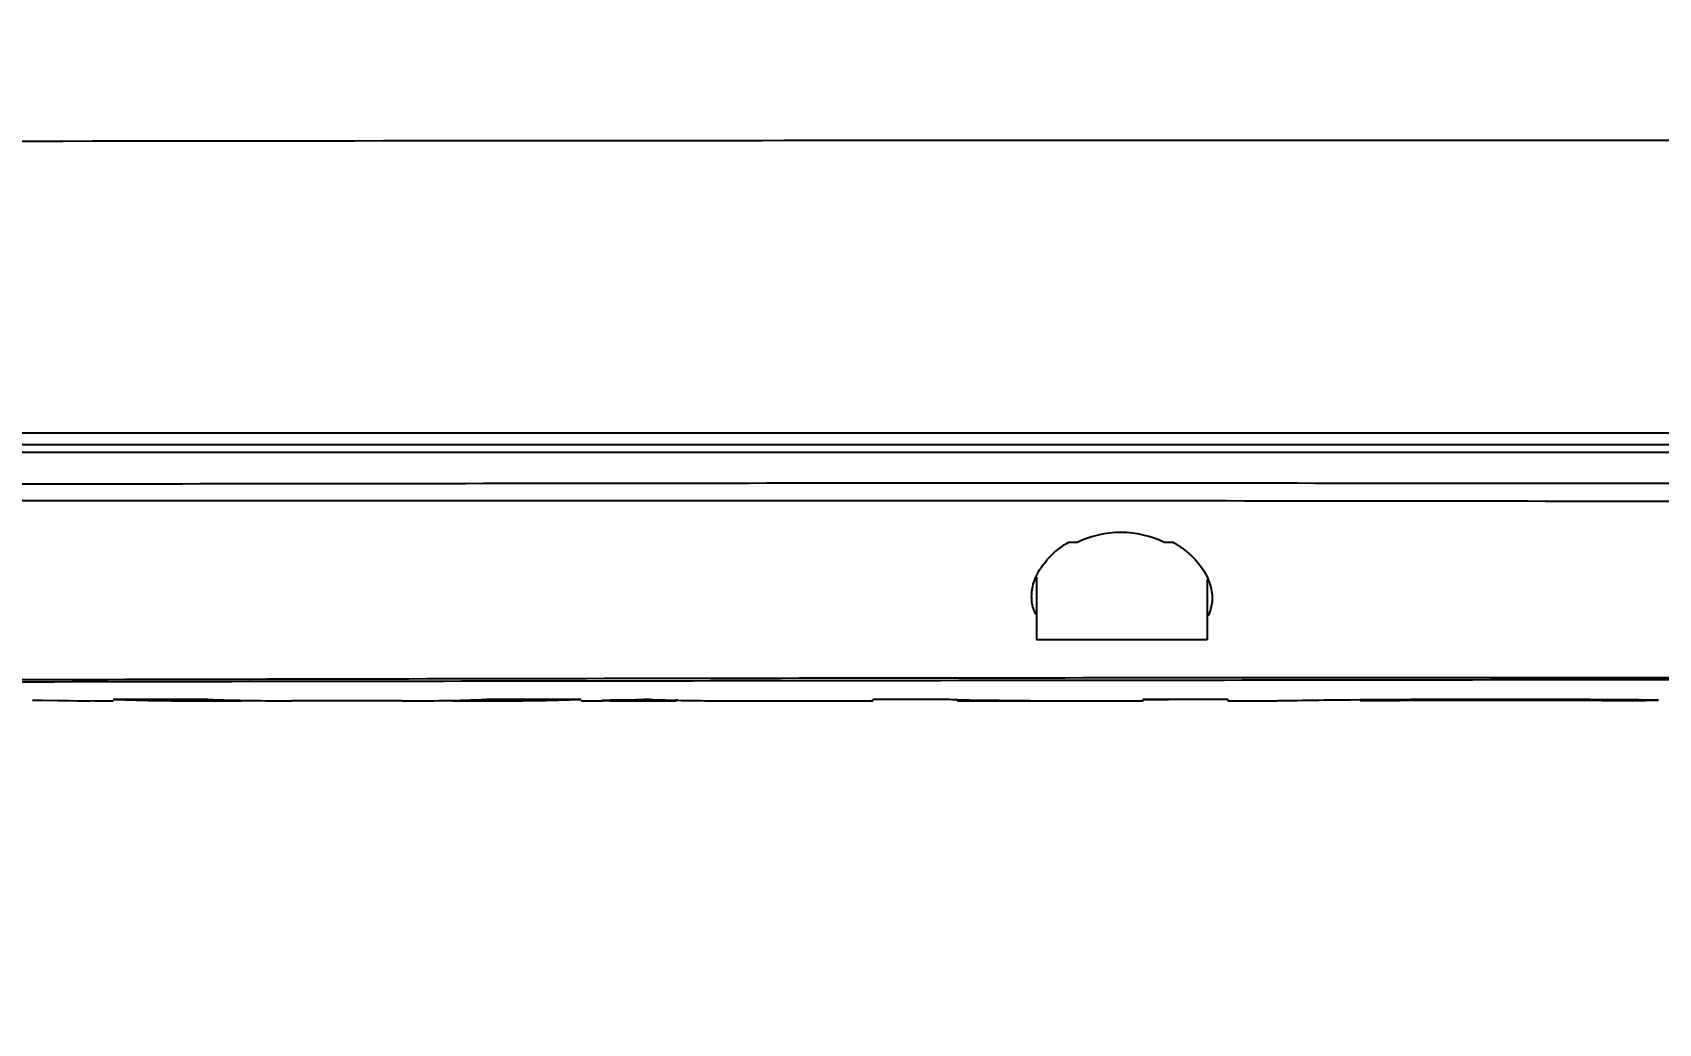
# Model space of a CAD drawing. Header units: millimetres. Extents: x 5828 to 6704, y 123 to 421.
# Drawn here: x 6417.406 to 6421.85, y 209.868 to 212.578 of the extents above; entities that cross this region are included whole.
import ezdxf
from ezdxf import colors
from ezdxf.entities.mleader import LeaderData, LeaderLine
from ezdxf.math import Vec2, Vec3

# ---------------------------------------------------------------- set-up
doc = ezdxf.new("R2010")
doc.units = ezdxf.units.MM
doc.layers.add('外形图', color=7, linetype='Continuous')
doc.layers.add('多重引线', color=7, linetype='Continuous')
doc.styles.add('微软雅黑', font='msyh.ttc', dxfattribs={"height": 1.5})

msp = doc.modelspace()

# ---------------------------------------------------------------- linework, layer by layer
at = {"layer": '外形图', "color": 7, "linetype": 'Continuous'}
for p, q in [((6426.1226, 211.4823), (6412.0202, 211.4823)), ((6425.8402, 211.4294), (6409.2922, 211.4294)), ((6426.0205, 211.45), (6411.8984, 211.45)), ((6420.2607, 211.1834), (6420.2364, 211.1834)), ((6420.5243, 211.1834), (6420.5, 211.1834)), ((6420.1498, 211.088), (6420.1498, 210.9167)), ((6420.6165, 211.0823), (6420.6165, 210.9167)), ((6420.6165, 210.9167), (6420.1498, 210.9167)), ((6417.406, 210.7523), (6417.433, 210.752)), ((6417.433, 210.752), (6417.5772, 210.75)), ((6417.5772, 210.75), (6417.5772, 210.75)), ((6417.5772, 210.75), (6417.6268, 210.75)), ((6417.8855, 210.754), (6417.6268, 210.754)), ((6417.881, 210.75), (6417.8855, 210.7501)), ((6417.881, 210.75), (6417.8855, 210.75)), ((6418.4163, 210.7501), (6418.1153, 210.7501)), ((6418.1279, 210.75), (6418.1153, 210.7501)), ((6418.4163, 210.7501), (6418.4037, 210.7501)), ((6418.905, 210.754), (6418.6462, 210.754)), ((6418.6462, 210.7501), (6418.6507, 210.7501)), ((6418.6462, 210.7501), (6418.6507, 210.7501)), ((6418.905, 210.7501), (6418.9631, 210.7501)), ((6419.0924, 210.7538), (6419.0844, 210.754)), ((6419.0924, 210.7538), (6419.0844, 210.754)), ((6419.0844, 210.7501), (6419.0923, 210.7501)), ((6419.0844, 210.7501), (6419.0923, 210.7501)), ((6419.1692, 210.7518), (6419.1638, 210.752)), ((6419.1692, 210.7518), (6419.1638, 210.7519)), ((6419.1638, 210.7518), (6419.1684, 210.7518)), ((6419.1638, 210.7518), (6419.1684, 210.7518)), ((6419.3387, 210.7501), (6419.7028, 210.7501)), ((6419.7028, 210.7501), (6419.7028, 210.754)), ((6419.8284, 210.754), (6419.7028, 210.754)), ((6419.9341, 210.7532), (6419.9282, 210.7533)), ((6419.934, 210.7533), (6419.934, 210.7504)), ((6420.3365, 210.75), (6420.4415, 210.75)), ((6420.4415, 210.75), (6420.4415, 210.754)), ((6420.6728, 210.7539), (6420.4415, 210.754)), ((6420.4416, 210.7528), (6420.5102, 210.7539)), ((6420.4416, 210.7529), (6420.5102, 210.7539)), ((6420.6728, 210.7539), (6420.6728, 210.75)), ((6420.6728, 210.75), (6420.8072, 210.7499)), ((6420.8321, 210.7503), (6420.8072, 210.7499)), ((6420.979, 210.7521), (6420.9509, 210.7518)), ((6421.0348, 210.7526), (6421.0348, 210.7499)), ((6421.0352, 210.7499), (6421.1437, 210.7508)), ((6421.0907, 210.7504), (6421.1437, 210.7508)), ((6421.1437, 210.7534), (6421.1437, 210.7508)), ((6421.4229, 210.7542), (6421.4229, 210.7516)), ((6421.695, 210.7533), (6421.695, 210.7508))]:
    msp.add_line(p, q, dxfattribs=at)
msp.add_lwpolyline([(6417.4311, 210.752), (6417.4751, 210.7515), (6417.5298, 210.7507), (6417.5633, 210.7502)], dxfattribs=at)
for centre, radius, start, end in [((6417.8808, 218.922), 8.1719, 268.21851, 270.00117), ((6418.1277, 218.1818), 7.4317, 268.13228, 269.90384), ((6417.8808, 218.9192), 8.1691, 270.03351, 270.89312), ((6418.4035, 218.1855), 7.4355, 270.0991, 271.87059), ((6418.6505, 218.9236), 8.1735, 269.11025, 269.96936), ((6418.6505, 218.9279), 8.1778, 270.00182, 271.78329), ((6419.3389, 218.934), 8.1839, 268.2744, 268.77445), ((6419.1084, 217.0641), 6.3139, 270.07077, 270.50308), ((6419.3388, 218.9288), 8.1787, 268.81168, 269.99914), ((6420.0661, 236.4359), 25.6859, 269.70542, 269.99437), ((6420.34, 236.2084), 25.4584, 269.08633, 269.37951), ((6420.0661, 236.4099), 25.6599, 269.99438, 270.29324), ((6420.3396, 236.162), 25.412, 269.37945, 269.99315), ((6420.541, 209.0178), 1.7363, 90.859, 91.0138), ((6421.3637, 174.3162), 36.438, 90.64913, 90.83604), ((6421.3951, 169.6302), 41.124, 89.9613, 90.57971), ((6421.4047, 169.5579), 41.1937, 89.9748, 90.3631), ((6421.4258, 168.9606), 41.7937, 89.41906, 90.00402), ((6421.4265, 166.0302), 44.7214, 89.65601, 90.00464)]:
    msp.add_arc(centre, radius, start, end, dxfattribs=at)
for points, knots in [([(6416.8519, 212.2801), (6417.7014, 212.2814), (6419.8256, 212.2838), (6423.2244, 212.2833), (6425.7737, 212.2833), (6427.0484, 212.2832)], [0, 0, 0, 0, 0.24995, 0.624964, 1, 1, 1, 1]), ([(6424.2492, 211.3495), (6423.7331, 211.3471), (6422.7011, 211.3437), (6421.153, 211.3449), (6419.6051, 211.3458), (6418.0574, 211.343), (6416.51, 211.3426), (6414.448, 211.3444), (6412.9018, 211.3422), (6411.8713, 211.3416)], [0, 0, 0, 0, 0.125071, 0.250138, 0.375197, 0.500241, 0.62526, 0.75024, 1, 1, 1, 1]), ([(6411.8724, 211.2982), (6412.3875, 211.2972), (6413.1603, 211.2966), (6414.1907, 211.2985), (6414.9639, 211.2989), (6415.7373, 211.2981), (6416.7687, 211.2977), (6418.0583, 211.2978), (6419.606, 211.2987), (6421.1539, 211.2972), (6422.7018, 211.2953), (6423.7339, 211.2949), (6424.2498, 211.3007)], [0, 0, 0, 0, 0.124844, 0.187295, 0.249764, 0.312247, 0.374743, 0.499762, 0.624805, 0.749865, 0.874932, 1, 1, 1, 1]), ([(6420.5, 211.1834), (6420.463, 211.2012), (6420.3803, 211.2199), (6420.2973, 211.2013), (6420.2607, 211.1834)], [0, 0, 0, 0, 0.501833, 1, 1, 1, 1]), ([(6420.1888, 211.1469), (6420.1922, 211.1502), (6420.2069, 211.1639), (6420.2233, 211.1756), (6420.2364, 211.1834)], [0, 0, 0, 0, 0.238348, 1, 1, 1, 1]), ([(6420.5243, 211.1834), (6420.5289, 211.1807), (6420.5462, 211.17), (6420.5624, 211.1573), (6420.5732, 211.1469)], [0, 0, 0, 0, 0.261819, 1, 1, 1, 1]), ([(6420.1478, 211.0882), (6420.15, 211.0933), (6420.1607, 211.1148), (6420.1758, 211.134), (6420.1888, 211.1469)], [0, 0, 0, 0, 0.234598, 1, 1, 1, 1]), ([(6420.5732, 211.1469), (6420.5784, 211.142), (6420.5967, 211.1229), (6420.6115, 211.1002), (6420.619, 211.0824)], [0, 0, 0, 0, 0.269528, 1, 1, 1, 1]), ([(6420.1365, 211.0358), (6420.1365, 211.0401), (6420.1375, 211.0581), (6420.1424, 211.0757), (6420.1478, 211.0882)], [0, 0, 0, 0, 0.242625, 1, 1, 1, 1]), ([(6420.619, 211.0824), (6420.6208, 211.0782), (6420.6268, 211.0617), (6420.6298, 211.0441), (6420.6298, 211.0311)], [0, 0, 0, 0, 0.260228, 1, 1, 1, 1]), ([(6420.1478, 210.9864), (6420.1459, 210.9903), (6420.1394, 211.006), (6420.1365, 211.0231), (6420.1365, 211.0358)], [0, 0, 0, 0, 0.254889, 1, 1, 1, 1]), ([(6420.6298, 211.0311), (6420.6298, 211.0188), (6420.6271, 211.002), (6420.6208, 210.9867), (6420.6189, 210.9829)], [0, 0, 0, 0, 0.745613, 1, 1, 1, 1]), ([(6424.2498, 210.8085), (6423.7328, 210.8065), (6422.6987, 210.8094), (6421.1478, 210.8068), (6419.597, 210.8051), (6417.5301, 210.8022), (6414.9477, 210.7965), (6412.8822, 210.791), (6411.8499, 210.7881)], [0, 0, 0, 0, 0.125091, 0.250173, 0.375237, 0.500274, 0.750238, 1, 1, 1, 1]), ([(6424.2498, 210.8171), (6423.2161, 210.8129), (6421.1488, 210.8145), (6418.0486, 210.8099), (6414.9502, 210.8008), (6412.8852, 210.7953), (6411.8532, 210.7921)], [0, 0, 0, 0, 0.250177, 0.500278, 0.75024, 1, 1, 1, 1]), ([(6419.0844, 210.754), (6419.0743, 210.7537), (6419.049, 210.7519), (6419.0085, 210.753), (6418.9782, 210.7514), (6418.9631, 210.7511)], [0, 0, 0, 0, 0.250123, 0.625, 1, 1, 1, 1]), ([(6418.9631, 210.7511), (6418.9732, 210.751), (6418.9984, 210.7503), (6419.0389, 210.7505), (6419.0692, 210.7502), (6419.0844, 210.7501)], [0, 0, 0, 0, 0.25003, 0.625012, 1, 1, 1, 1]), ([(6419.9282, 210.7533), (6419.9215, 210.7534), (6419.8882, 210.7539), (6419.855, 210.754), (6419.8284, 210.754)], [0, 0, 0, 0, 0.201205, 1, 1, 1, 1]), ([(6421.695, 210.7508), (6421.7078, 210.7509), (6421.74, 210.7516), (6421.7916, 210.7511), (6421.8302, 210.7519), (6421.8495, 210.7521)], [0, 0, 0, 0, 0.250006, 0.624997, 1, 1, 1, 1])]:
    msp.add_open_spline(points, degree=3, knots=knots, dxfattribs=at)
msp.add_open_spline([(6419.0923, 210.7501), (6419.1003, 210.7501), (6419.1082, 210.7501), (6419.1162, 210.7502)], degree=3, dxfattribs=at)

# ---------------------------------------------------------------- leaders
at = {"layer": '多重引线'}
ml = msp.add_multileader_mtext('Standard', dxfattribs=at)
ml.set_content('2×M4 depth7', style='微软雅黑')
ml.set_leader_properties()
ml.build(insert=Vec2(0, 0))
ml.multileader.update_dxf_attribs({"text_left_attachment_type": 5, "text_right_attachment_type": 5, "dogleg_length": 1, "arrow_head_size": 1.25})
ctx = ml.context
ctx.base_point, ctx.char_height, ctx.arrow_head_size, ctx.plane_origin = Vec3(6406.4064, 204.7307), 1.5, 1.25, Vec3(6429.7498, 213.5834)
ctx.left_attachment, ctx.right_attachment, ctx.text_align_type = 5, 5, 2
notes = []
notes.append((ctx, [(0, (1, 1, 0), (6424.2934, 204.7307), (-1, 0), 1, [(0, [(6429.7498, 213.5834)], 0, [])])]))
ctx.mtext.insert, ctx.mtext.alignment, ctx.mtext.flow_direction = Vec3(6421.2934, 206.8088), 3, 5
for ctx, leaders in notes:
    for number, flags, end, landing, length, lines in leaders:
        leader = LeaderData()
        leader.index, (leader.has_last_leader_line, leader.has_dogleg_vector, leader.attachment_direction) = number, flags
        leader.last_leader_point, leader.dogleg_vector, leader.dogleg_length = Vec3(end), Vec3(landing), length
        for number, points, colour, breaks in lines:
            line = LeaderLine()
            line.index, line.vertices, line.color, line.breaks = number, Vec3.list(points), colors.encode_raw_color(colour), breaks
            leader.lines.append(line)
        ctx.leaders.append(leader)

doc.saveas('drawing.dxf')
